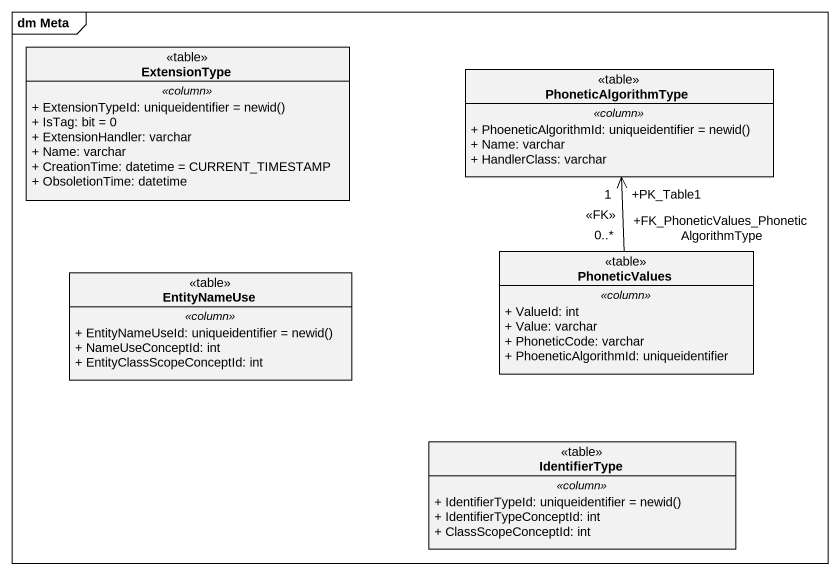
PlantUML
@startuml
mainframe dm Meta
hide circle
hide empty members
skinparam classAttributeIconSize 0
class ExtensionType <<table>> {
  .. <<column>> ..
  {field} + ExtensionTypeId: uniqueidentifier = newid()
  + IsTag: bit = 0
  + ExtensionHandler: varchar
  + Name: varchar
  + CreationTime: datetime = CURRENT_TIMESTAMP
  + ObsoletionTime: datetime
}
class PhoneticAlgorithmType <<table>> {
  .. <<column>> ..
  {field} + PhoeneticAlgorithmId: uniqueidentifier = newid()
  + Name: varchar
  + HandlerClass: varchar
}
class PhoneticValues <<table>> {
  .. <<column>> ..
  + ValueId: int
  + Value: varchar
  + PhoneticCode: varchar
  + PhoeneticAlgorithmId: uniqueidentifier
}
class EntityNameUse <<table>> {
  .. <<column>> ..
  {field} + EntityNameUseId: uniqueidentifier = newid()
  + NameUseConceptId: int
  + EntityClassScopeConceptId: int
}
class IdentifierType <<table>> {
  .. <<column>> ..
  {field} + IdentifierTypeId: uniqueidentifier = newid()
  + IdentifierTypeConceptId: int
  + ClassScopeConceptId: int
}
PhoneticValues "+FK_PhoneticValues_PhoneticAlgorithmType\n0..*" -up-> "+PK_Table1\n1" PhoneticAlgorithmType : <<FK>>
@enduml
